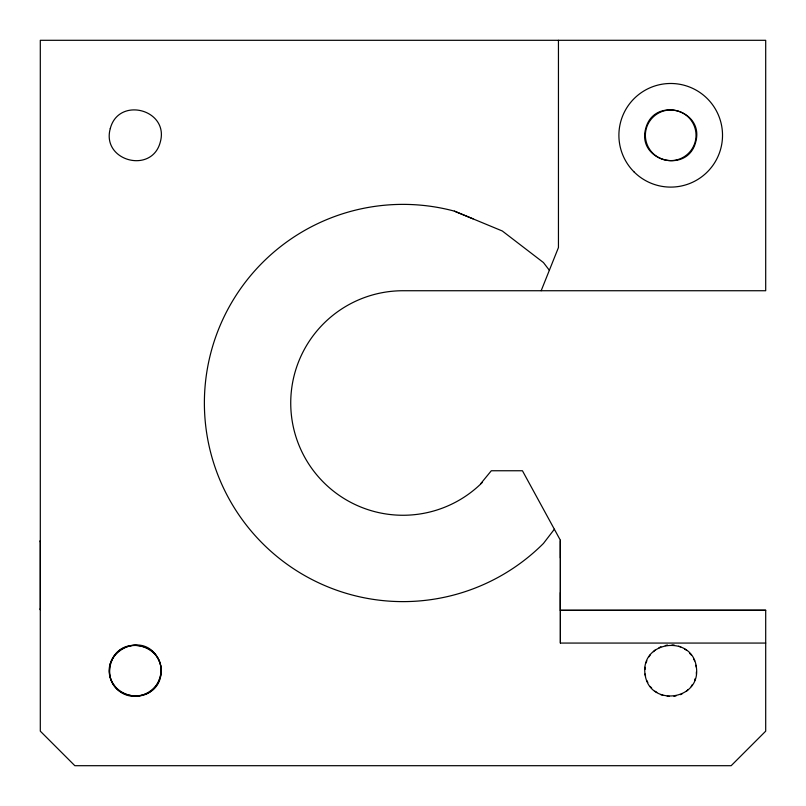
<?xml version="1.0" encoding="UTF-8"?>
<svg xmlns="http://www.w3.org/2000/svg" width="806" height="806" viewBox="0 0 806 806"><rect width="100%" height="100%" fill="white"/><g stroke="black" fill="none" stroke-linecap="round" stroke-linejoin="round"><path stroke-width="1.21" d="M40.31 608.611L40.31 609.789L40.31 540.695L40.31 541.874M765.7 643.067L560.392 643.067L560.392 540.282L522.439 470.754L491.307 470.754L480.719 483.66M482.381 482.381A112.266 112.266 0 0 1 299.278 445.96A112.266 112.266 0 0 1 403 290.734L765.7 290.734L765.7 40.3L40.3 40.3L40.3 731.153L74.847 765.7L731.153 765.7L765.7 731.153L765.7 610.253L560.341 610.323L560.392 540.282M645.012 673.987C640.407 640.669 692.485 634.01 696.404 667.418C701.008 700.746 648.931 707.396 645.012 673.987L645.576 676.153M645.032 667.227L645.022 669.474M696.384 674.189L696.384 671.942M646.221 662.864L646.805 660.698M695.195 678.551L694.601 680.707M541.169 290.734L558.447 247.553L558.447 40.3M649.082 656.789L650.21 654.855M692.324 684.616L691.205 686.551M560.341 610.323L765.7 610.253M554.357 529.23L543.446 543.446A198.619 198.619 0 0 1 211.152 454.403A198.619 198.619 0 0 1 454.403 211.142L473.001 218.819M653.424 651.671L655.016 650.089M687.992 689.735L686.4 691.316M658.935 647.843L660.88 646.734M682.481 693.563L680.526 694.681M665.252 645.576L667.418 645.012M676.163 695.83L673.987 696.404M671.942 645.022L674.189 645.032M669.474 696.384L667.227 696.374M678.551 646.221L680.707 646.805M662.864 695.195L660.698 694.601M454.403 211.142L502.309 230.99L543.446 262.555L549.36 270.262M684.616 649.082L686.551 650.21M656.799 692.324L654.855 691.195M689.745 653.424L691.316 655.016M651.671 687.992L650.089 686.4M693.563 658.935L694.681 660.88M647.853 682.47L646.734 680.526M695.83 665.252L696.404 667.418M560.392 540.725L560.392 557.994M560.392 609.81L560.382 592.541M560.392 610.253L560.392 643.067M110.271 664.003C101.747 706.268 168.928 706.691 160.313 664.003C146.642 622.887 88.297 656.467 116.971 689.029C135.126 707.134 166.933 688.757 160.313 664.003C153.654 639.239 116.92 639.259 110.271 664.003M110.271 128.587C101.234 160.988 151.941 174.58 160.313 141.997C169.351 109.596 118.643 96.005 110.271 128.587M645.687 128.587C636.649 160.988 687.357 174.58 695.729 141.997C704.766 109.596 654.059 96.005 645.687 128.587M111.168 662.381C99.994 694.077 148.767 710.781 159.417 679.035C170.6 647.339 121.817 630.635 111.168 662.381M634.07 171.93A51.816 51.816 0 0 0 720.755 148.707A51.816 51.816 0 0 0 657.293 85.245A51.816 51.816 0 0 0 634.07 171.93M653.465 153.845A25.329 25.329 0 0 0 695.397 140.949A25.329 25.329 0 0 0 663.257 111.087A25.329 25.329 0 0 0 653.465 153.845"/></g></svg>
